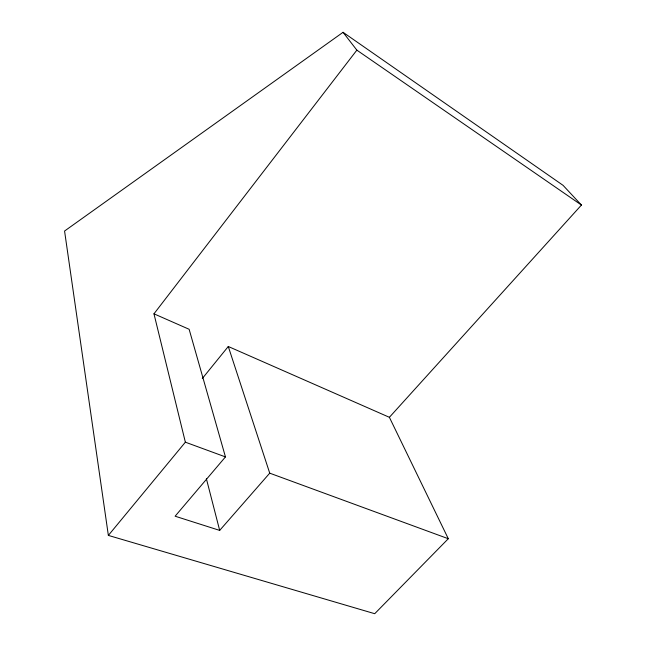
<?xml version="1.0" encoding="UTF-8"?>
<svg xmlns="http://www.w3.org/2000/svg" width="646" height="646" viewBox="0 0 646 646"><rect width="100%" height="100%" fill="white"/><g stroke="black" fill="none" stroke-linecap="round" stroke-linejoin="round"><path stroke-width="0.97" d="M108.358 535.413L185.362 442.187L153.966 313.819L356.858 50.146L343.058 32.3L64.568 231.026L108.358 535.413L374.72 613.7L448.3 538.724L389.385 417.308L228.28 346.49L202.295 378.532M153.966 313.819L189.133 329.282L225.454 456.908L175.114 516.211L219.68 530.398L269.729 473.163L228.28 346.49M389.385 417.308L581.432 205.057L563.07 185.345L343.058 32.3M185.362 442.187L225.454 456.908M269.729 473.163L448.3 538.724M356.858 50.146L581.432 205.057M206.389 478.751L219.68 530.398"/></g></svg>
